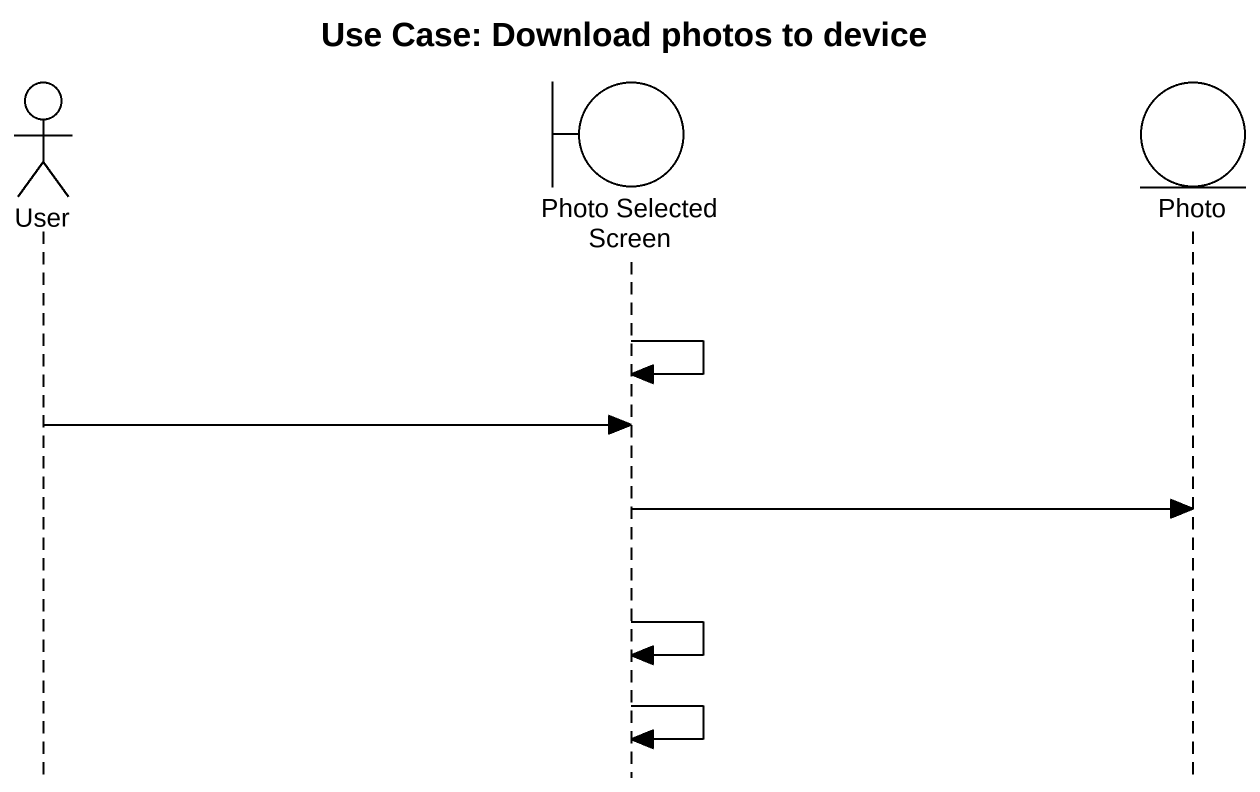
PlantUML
@startuml
title Use Case: Download photos to device
hide footbox
actor User
boundary "Photo Selected Screen" as Photo_Selected_Screen
entity Photo

Photo_Selected_Screen -> Photo_Selected_Screen
User -> Photo_Selected_Screen
Photo_Selected_Screen -> Photo
Photo_Selected_Screen -> Photo_Selected_Screen
Photo_Selected_Screen -> Photo_Selected_Screen
@enduml
